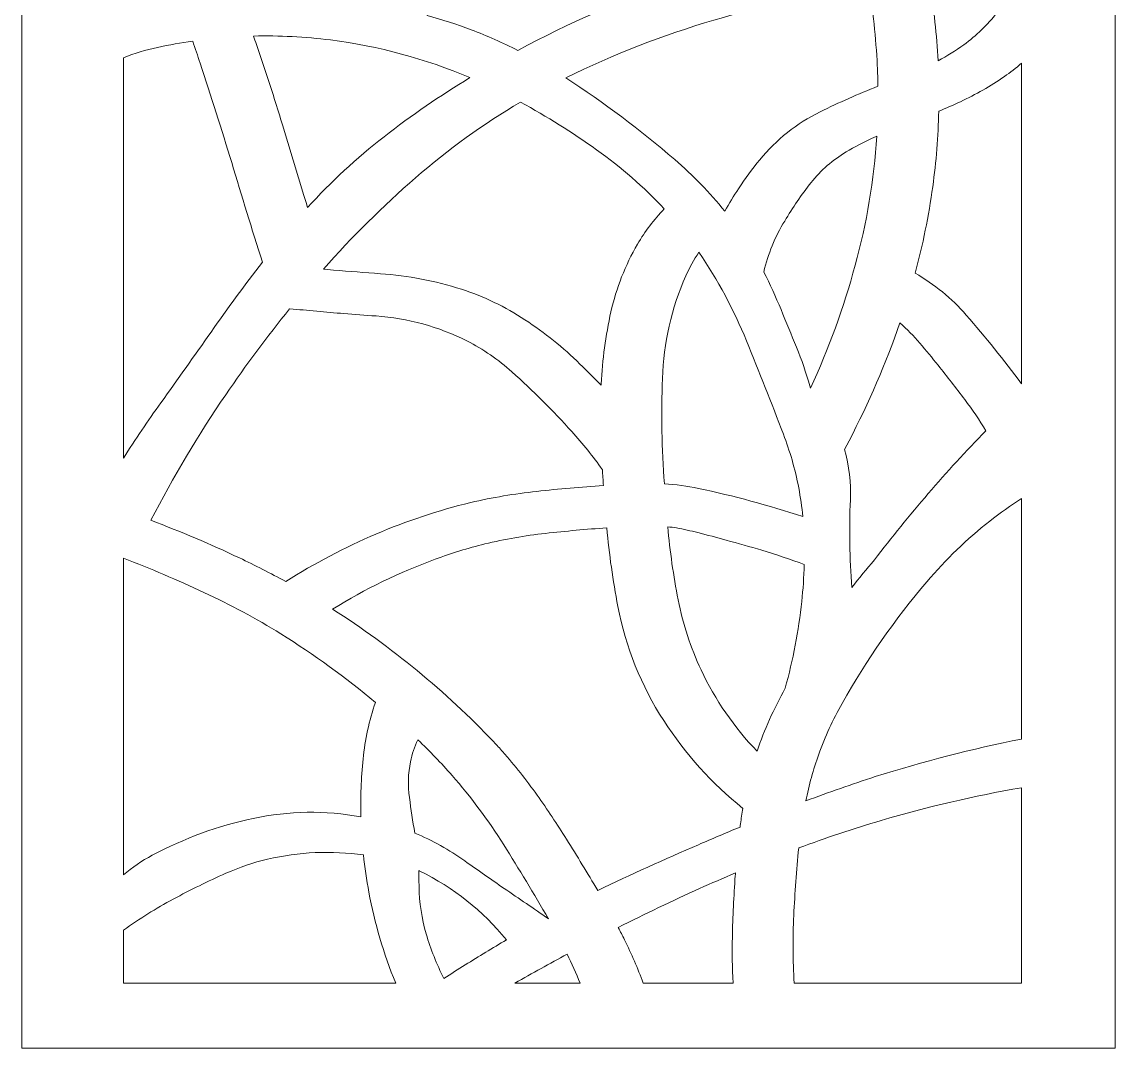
# Model space of a CAD drawing. Header units: centimetres. Extents: x -9.7 to 6, y -13.7 to 14.4.
# Drawn here: x -9.69 to -2.81, y -13.66 to -7.2 of the extents above; entities that cross this region are included whole.
import ezdxf

# ---------------------------------------------------------------- set-up
doc = ezdxf.new("R2010")
doc.units = ezdxf.units.CM
doc.header["$MEASUREMENT"] = 0

msp = doc.modelspace()

# ---------------------------------------------------------------- linework, layer by layer
at = {"lineweight": 9}
for points, knots in [([(-9.68649, -13.65587), (-9.68649, -13.65587), (-9.68649, 14.43222), (-9.68649, 14.43222), (-9.68649, 14.43222), (-9.68649, 14.43222), (-9.63606, 14.43222), (-9.63606, 14.43222), (-9.63606, 14.43222), (-9.63606, 14.43222), (-2.81006, 14.43222), (-2.81006, 14.43222), (-2.81006, 14.43222), (-2.81006, 14.43222), (-2.81006, -13.65584), (-2.81006, -13.65584), (-2.81006, -13.65584), (-2.81006, -13.65584), (-9.63606, -13.65584), (-9.63606, -13.65584), (-9.63606, -13.65584), (-9.63606, -13.65584), (-9.68649, -13.65584), (-9.68649, -13.65584)], [0, 0, 0, 0, 0.1428571, 0.1428571, 0.1428571, 0.1428571, 0.2857143, 0.2857143, 0.2857143, 0.2857143, 0.4285714, 0.4285714, 0.4285714, 0.4285714, 0.5714286, 0.5714286, 0.5714286, 0.5714286, 0.7142857, 0.7142857, 0.7142857, 0.7142857, 1, 1, 1, 1]), ([(-3.39849, -6.89349), (-3.44122, -6.98073), (-3.493, -7.0632), (-3.55292, -7.13947), (-3.55292, -7.13947), (-3.61302, -7.21594), (-3.68319, -7.28385), (-3.76176, -7.34131), (-3.76176, -7.34131), (-3.81354, -7.37845), (-3.86773, -7.41195), (-3.92409, -7.44182), (-3.92409, -7.44182), (-3.93258, -7.27911), (-3.94952, -7.11696), (-3.97492, -6.9559), (-3.97492, -6.9559), (-3.97492, -6.9559), (-3.9014, -6.60626), (-3.9014, -6.60626), (-3.9014, -6.60626), (-3.83151, -6.27371), (-3.79413, -5.93543), (-3.78966, -5.59566), (-3.78966, -5.59566), (-3.78514, -5.25667), (-3.79413, -4.91758), (-3.81664, -4.57935), (-3.81664, -4.57935), (-3.81939, -4.53768), (-3.82444, -4.49611), (-3.83186, -4.45498), (-3.83186, -4.45498), (-3.68072, -4.54004), (-3.53586, -4.63605), (-3.39849, -4.74191), (-3.39849, -4.74191), (-3.39849, -4.74191), (-3.39849, -6.89349), (-3.39849, -6.89349)], [0, 0, 0, 0, 0.0909091, 0.0909091, 0.0909091, 0.0909091, 0.1818182, 0.1818182, 0.1818182, 0.1818182, 0.2727273, 0.2727273, 0.2727273, 0.2727273, 0.3636364, 0.3636364, 0.3636364, 0.3636364, 0.4545455, 0.4545455, 0.4545455, 0.4545455, 0.5454545, 0.5454545, 0.5454545, 0.5454545, 0.6363636, 0.6363636, 0.6363636, 0.6363636, 0.7272727, 0.7272727, 0.7272727, 0.7272727, 0.8181818, 0.8181818, 0.8181818, 0.8181818, 1, 1, 1, 1]), ([(-6.82702, -6.16853), (-6.82702, -6.16853), (-6.79073, -6.11911), (-6.79073, -6.11911), (-6.79073, -6.11911), (-6.70776, -6.13701), (-6.62623, -6.16061), (-6.54669, -6.18984), (-6.54669, -6.18984), (-6.44279, -6.22826), (-6.34167, -6.27362), (-6.24393, -6.32554), (-6.24393, -6.32554), (-6.10636, -6.39932), (-5.97591, -6.48581), (-5.85452, -6.58398), (-5.85452, -6.58398), (-5.7573, -6.66272), (-5.66723, -6.75024), (-5.58551, -6.845), (-5.58551, -6.845), (-5.56311, -6.87139), (-5.54174, -6.89862), (-5.52125, -6.92644), (-5.52125, -6.92644), (-5.53612, -6.93121), (-5.55098, -6.93612), (-5.56583, -6.94092), (-5.56583, -6.94092), (-5.91137, -7.05742), (-6.24634, -7.20328), (-6.56726, -7.37668), (-6.56726, -7.37668), (-6.66228, -7.32823), (-6.7599, -7.28503), (-6.85956, -7.24719), (-6.85956, -7.24719), (-6.95051, -7.21308), (-7.04291, -7.18337), (-7.13663, -7.15804), (-7.13663, -7.15804), (-7.15913, -7.08596), (-7.16976, -7.01068), (-7.16841, -6.93526), (-7.16841, -6.93526), (-7.16635, -6.85574), (-7.15337, -6.77676), (-7.12991, -6.7008), (-7.12991, -6.7008), (-7.09934, -6.60011), (-7.05624, -6.5037), (-7.00162, -6.41386), (-7.00162, -6.41386), (-6.95028, -6.32748), (-6.8917, -6.24552), (-6.82702, -6.16853)], [0, 0, 0, 0, 0.0666667, 0.0666667, 0.0666667, 0.0666667, 0.1333333, 0.1333333, 0.1333333, 0.1333333, 0.2, 0.2, 0.2, 0.2, 0.2666667, 0.2666667, 0.2666667, 0.2666667, 0.3333333, 0.3333333, 0.3333333, 0.3333333, 0.4, 0.4, 0.4, 0.4, 0.4666667, 0.4666667, 0.4666667, 0.4666667, 0.5333333, 0.5333333, 0.5333333, 0.5333333, 0.6, 0.6, 0.6, 0.6, 0.6666667, 0.6666667, 0.6666667, 0.6666667, 0.7333333, 0.7333333, 0.7333333, 0.7333333, 0.8, 0.8, 0.8, 0.8, 0.8666667, 0.8666667, 0.8666667, 0.8666667, 1, 1, 1, 1]), ([(-5.26545, -8.38847), (-5.36047, -8.27126), (-5.46567, -8.16287), (-5.57966, -8.06434), (-5.57966, -8.06434), (-5.79635, -7.87727), (-6.02542, -7.70537), (-6.2657, -7.54985), (-6.2657, -7.54985), (-5.96608, -7.40214), (-5.65425, -7.2805), (-5.33373, -7.18634), (-5.33373, -7.18634), (-5.01363, -7.09245), (-4.68907, -7.01415), (-4.36138, -6.95172), (-4.36138, -6.95172), (-4.33285, -7.12409), (-4.31444, -7.29807), (-4.30612, -7.47257), (-4.30612, -7.47257), (-4.30402, -7.51596), (-4.30273, -7.55931), (-4.30217, -7.60273), (-4.30217, -7.60273), (-4.42551, -7.65122), (-4.54672, -7.70471), (-4.66573, -7.76337), (-4.66573, -7.76337), (-4.8123, -7.83542), (-4.94166, -7.93838), (-5.04494, -8.06492), (-5.04494, -8.06492), (-5.0926, -8.12324), (-5.13728, -8.18399), (-5.17873, -8.24702), (-5.17873, -8.24702), (-5.20919, -8.2932), (-5.23806, -8.34035), (-5.26545, -8.38847)], [0, 0, 0, 0, 0.0909091, 0.0909091, 0.0909091, 0.0909091, 0.1818182, 0.1818182, 0.1818182, 0.1818182, 0.2727273, 0.2727273, 0.2727273, 0.2727273, 0.3636364, 0.3636364, 0.3636364, 0.3636364, 0.4545455, 0.4545455, 0.4545455, 0.4545455, 0.5454545, 0.5454545, 0.5454545, 0.5454545, 0.6363636, 0.6363636, 0.6363636, 0.6363636, 0.7272727, 0.7272727, 0.7272727, 0.7272727, 0.8181818, 0.8181818, 0.8181818, 0.8181818, 1, 1, 1, 1]), ([(-7.88972, -8.36613), (-7.88972, -8.36613), (-7.89928, -8.33497), (-7.89928, -8.33497), (-7.89928, -8.33497), (-7.89928, -8.33497), (-7.91299, -8.28964), (-7.91299, -8.28964), (-7.91299, -8.28964), (-7.91299, -8.28964), (-7.94636, -8.17855), (-7.94636, -8.17855), (-7.94636, -8.17855), (-7.94636, -8.17855), (-7.98, -8.0674), (-7.98, -8.0674), (-7.98, -8.0674), (-7.98, -8.0674), (-8.01358, -7.95628), (-8.01358, -7.95628), (-8.01358, -7.95628), (-8.01358, -7.95628), (-8.04738, -7.84527), (-8.04738, -7.84527), (-8.04738, -7.84527), (-8.09898, -7.67571), (-8.15351, -7.50722), (-8.21125, -7.33975), (-8.21125, -7.33975), (-8.21747, -7.3222), (-8.22343, -7.30453), (-8.22919, -7.28678), (-8.22919, -7.28678), (-8.06741, -7.28286), (-7.90558, -7.29099), (-7.74505, -7.31086), (-7.74505, -7.31086), (-7.44321, -7.34981), (-7.14799, -7.42963), (-6.86782, -7.54829), (-6.86782, -7.54829), (-7.05515, -7.66146), (-7.23569, -7.78556), (-7.40853, -7.91999), (-7.40853, -7.91999), (-7.58155, -8.05441), (-7.74255, -8.20372), (-7.88972, -8.36613)], [0, 0, 0, 0, 0.0769231, 0.0769231, 0.0769231, 0.0769231, 0.1538462, 0.1538462, 0.1538462, 0.1538462, 0.2307692, 0.2307692, 0.2307692, 0.2307692, 0.3076923, 0.3076923, 0.3076923, 0.3076923, 0.3846154, 0.3846154, 0.3846154, 0.3846154, 0.4615385, 0.4615385, 0.4615385, 0.4615385, 0.5384615, 0.5384615, 0.5384615, 0.5384615, 0.6153846, 0.6153846, 0.6153846, 0.6153846, 0.6923077, 0.6923077, 0.6923077, 0.6923077, 0.7692308, 0.7692308, 0.7692308, 0.7692308, 0.8461538, 0.8461538, 0.8461538, 0.8461538, 1, 1, 1, 1]), ([(-9.04758, -9.94225), (-9.04758, -9.94225), (-9.04758, -7.42349), (-9.04758, -7.42349), (-9.04758, -7.42349), (-8.97808, -7.39543), (-8.90621, -7.37344), (-8.83287, -7.35768), (-8.83287, -7.35768), (-8.75957, -7.34194), (-8.68596, -7.32885), (-8.61176, -7.31831), (-8.61176, -7.31831), (-8.59645, -7.36472), (-8.58087, -7.4109), (-8.56505, -7.45709), (-8.56505, -7.45709), (-8.49625, -7.66492), (-8.43018, -7.87364), (-8.36684, -8.08327), (-8.36684, -8.08327), (-8.30371, -8.29242), (-8.2395, -8.50117), (-8.17399, -8.70953), (-8.17399, -8.70953), (-8.28464, -8.85397), (-8.39213, -9.00051), (-8.4966, -9.14941), (-8.4966, -9.14941), (-8.601, -9.29825), (-8.70621, -9.44668), (-8.81204, -9.59444), (-8.81204, -9.59444), (-8.89354, -9.70825), (-8.97217, -9.82429), (-9.04758, -9.94225)], [0, 0, 0, 0, 0.1, 0.1, 0.1, 0.1, 0.2, 0.2, 0.2, 0.2, 0.3, 0.3, 0.3, 0.3, 0.4, 0.4, 0.4, 0.4, 0.5, 0.5, 0.5, 0.5, 0.6, 0.6, 0.6, 0.6, 0.7, 0.7, 0.7, 0.7, 0.8, 0.8, 0.8, 0.8, 1, 1, 1, 1]), ([(-3.39849, -7.45742), (-3.39849, -7.45742), (-3.39849, -9.4742), (-3.39849, -9.4742), (-3.39849, -9.4742), (-3.50932, -9.32591), (-3.62547, -9.18193), (-3.74686, -9.04223), (-3.74686, -9.04223), (-3.83821, -8.93692), (-3.9468, -8.84801), (-4.06788, -8.77922), (-4.06788, -8.77922), (-4.01968, -8.60018), (-3.98266, -8.41821), (-3.95705, -8.23451), (-3.95705, -8.23451), (-3.93564, -8.07701), (-3.92313, -7.91835), (-3.91946, -7.75938), (-3.91946, -7.75938), (-3.8735, -7.74063), (-3.82799, -7.72065), (-3.78285, -7.69951), (-3.78285, -7.69951), (-3.68652, -7.65453), (-3.59411, -7.60164), (-3.50644, -7.54135), (-3.50644, -7.54135), (-3.4693, -7.51499), (-3.43329, -7.48697), (-3.39849, -7.45742)], [0, 0, 0, 0, 0.1111111, 0.1111111, 0.1111111, 0.1111111, 0.2222222, 0.2222222, 0.2222222, 0.2222222, 0.3333333, 0.3333333, 0.3333333, 0.3333333, 0.4444444, 0.4444444, 0.4444444, 0.4444444, 0.5555556, 0.5555556, 0.5555556, 0.5555556, 0.6666667, 0.6666667, 0.6666667, 0.6666667, 0.7777778, 0.7777778, 0.7777778, 0.7777778, 1, 1, 1, 1]), ([(-7.72554, -8.75887), (-7.72554, -8.75887), (-7.78276, -8.75362), (-7.78276, -8.75362), (-7.78276, -8.75362), (-7.78276, -8.75362), (-7.78998, -8.75286), (-7.78998, -8.75286), (-7.78998, -8.75286), (-7.60924, -8.54976), (-7.41586, -8.358), (-7.21104, -8.17915), (-7.21104, -8.17915), (-7.00591, -7.99987), (-6.78446, -7.84041), (-6.54959, -7.70253), (-6.54959, -7.70253), (-6.38452, -7.79311), (-6.22475, -7.89327), (-6.07128, -8.00255), (-6.07128, -8.00255), (-5.91743, -8.11184), (-5.77514, -8.23632), (-5.64615, -8.37416), (-5.64615, -8.37416), (-5.67795, -8.40791), (-5.70818, -8.44321), (-5.73659, -8.47999), (-5.73659, -8.47999), (-5.76503, -8.51676), (-5.79098, -8.55551), (-5.81399, -8.59575), (-5.81399, -8.59575), (-5.89124, -8.72857), (-5.94764, -8.87238), (-5.98129, -9.02227), (-5.98129, -9.02227), (-6.01467, -9.17148), (-6.03536, -9.3234), (-6.04291, -9.4761), (-6.04291, -9.4761), (-6.04291, -9.4761), (-6.04319, -9.47991), (-6.04319, -9.47991), (-6.04319, -9.47991), (-6.04319, -9.47991), (-6.04324, -9.48337), (-6.04324, -9.48337), (-6.04324, -9.48337), (-6.08687, -9.43829), (-6.13133, -9.39396), (-6.17646, -9.3504), (-6.17646, -9.3504), (-6.28237, -9.24657), (-6.398, -9.15336), (-6.52189, -9.0719), (-6.52189, -9.0719), (-6.64591, -8.9901), (-6.78047, -8.92558), (-6.92193, -8.88002), (-6.92193, -8.88002), (-7.08689, -8.827), (-7.25783, -8.79412), (-7.43087, -8.78218), (-7.43087, -8.78218), (-7.52913, -8.77548), (-7.62738, -8.76764), (-7.72554, -8.75887)], [0, 0, 0, 0, 0.0555556, 0.0555556, 0.0555556, 0.0555556, 0.1111111, 0.1111111, 0.1111111, 0.1111111, 0.1666667, 0.1666667, 0.1666667, 0.1666667, 0.2222222, 0.2222222, 0.2222222, 0.2222222, 0.2777778, 0.2777778, 0.2777778, 0.2777778, 0.3333333, 0.3333333, 0.3333333, 0.3333333, 0.3888889, 0.3888889, 0.3888889, 0.3888889, 0.4444444, 0.4444444, 0.4444444, 0.4444444, 0.5, 0.5, 0.5, 0.5, 0.5555556, 0.5555556, 0.5555556, 0.5555556, 0.6111111, 0.6111111, 0.6111111, 0.6111111, 0.6666667, 0.6666667, 0.6666667, 0.6666667, 0.7222222, 0.7222222, 0.7222222, 0.7222222, 0.7777778, 0.7777778, 0.7777778, 0.7777778, 0.8333333, 0.8333333, 0.8333333, 0.8333333, 0.8888889, 0.8888889, 0.8888889, 0.8888889, 1, 1, 1, 1]), ([(-4.7266, -9.50332), (-4.7266, -9.50332), (-4.7308, -9.48842), (-4.7308, -9.48842), (-4.7308, -9.48842), (-4.75389, -9.40596), (-4.78164, -9.32481), (-4.81412, -9.24545), (-4.81412, -9.24545), (-4.84642, -9.1662), (-4.87878, -9.08706), (-4.91148, -9.00783), (-4.91148, -9.00783), (-4.9445, -8.92762), (-4.98083, -8.84879), (-5.02006, -8.7715), (-5.02006, -8.7715), (-4.99389, -8.65813), (-4.94932, -8.54976), (-4.88831, -8.45053), (-4.88831, -8.45053), (-4.83819, -8.36664), (-4.78286, -8.28593), (-4.7225, -8.20891), (-4.7225, -8.20891), (-4.66155, -8.13151), (-4.58682, -8.06598), (-4.50187, -8.01596), (-4.50187, -8.01596), (-4.4492, -7.98419), (-4.39473, -7.95548), (-4.3388, -7.92997), (-4.3388, -7.92997), (-4.32914, -7.92561), (-4.3193, -7.92117), (-4.30967, -7.91685), (-4.30967, -7.91685), (-4.32705, -8.19153), (-4.37237, -8.46382), (-4.44502, -8.72924), (-4.44502, -8.72924), (-4.51752, -8.99458), (-4.61175, -9.25348), (-4.7266, -9.50332)], [0, 0, 0, 0, 0.0833333, 0.0833333, 0.0833333, 0.0833333, 0.1666667, 0.1666667, 0.1666667, 0.1666667, 0.25, 0.25, 0.25, 0.25, 0.3333333, 0.3333333, 0.3333333, 0.3333333, 0.4166667, 0.4166667, 0.4166667, 0.4166667, 0.5, 0.5, 0.5, 0.5, 0.5833333, 0.5833333, 0.5833333, 0.5833333, 0.6666667, 0.6666667, 0.6666667, 0.6666667, 0.75, 0.75, 0.75, 0.75, 0.8333333, 0.8333333, 0.8333333, 0.8333333, 1, 1, 1, 1]), ([(-4.77457, -10.31043), (-4.99012, -10.23966), (-5.20925, -10.18049), (-5.43099, -10.1329), (-5.43099, -10.1329), (-5.50162, -10.11788), (-5.57327, -10.10838), (-5.64542, -10.1046), (-5.64542, -10.1046), (-5.66102, -9.88402), (-5.66522, -9.66268), (-5.65787, -9.44168), (-5.65787, -9.44168), (-5.65047, -9.21888), (-5.60021, -8.99935), (-5.51014, -8.79539), (-5.51014, -8.79539), (-5.48725, -8.74374), (-5.45977, -8.69418), (-5.42789, -8.64732), (-5.42789, -8.64732), (-5.30908, -8.82209), (-5.20879, -9.0088), (-5.12895, -9.20445), (-5.12895, -9.20445), (-5.04921, -9.39953), (-4.97179, -9.59554), (-4.89682, -9.79253), (-4.89682, -9.79253), (-4.87665, -9.84551), (-4.85856, -9.89915), (-4.84247, -9.95348), (-4.84247, -9.95348), (-4.80897, -10.07014), (-4.78625, -10.18955), (-4.77463, -10.31043)], [0, 0, 0, 0, 0.1, 0.1, 0.1, 0.1, 0.2, 0.2, 0.2, 0.2, 0.3, 0.3, 0.3, 0.3, 0.4, 0.4, 0.4, 0.4, 0.5, 0.5, 0.5, 0.5, 0.6, 0.6, 0.6, 0.6, 0.7, 0.7, 0.7, 0.7, 0.8, 0.8, 0.8, 0.8, 1, 1, 1, 1]), ([(-8.00237, -9.00305), (-7.94566, -9.00788), (-7.88895, -9.01308), (-7.83207, -9.01826), (-7.83207, -9.01826), (-7.77524, -9.02347), (-7.71842, -9.02839), (-7.6616, -9.0329), (-7.6616, -9.0329), (-7.59407, -9.03814), (-7.52644, -9.04322), (-7.45891, -9.0481), (-7.45891, -9.0481), (-7.25973, -9.06269), (-7.06539, -9.11588), (-6.88677, -9.20506), (-6.88677, -9.20506), (-6.78469, -9.2574), (-6.68975, -9.32293), (-6.60453, -9.39965), (-6.60453, -9.39965), (-6.47228, -9.51856), (-6.34634, -9.64416), (-6.22699, -9.77594), (-6.22699, -9.77594), (-6.1583, -9.85197), (-6.09418, -9.93214), (-6.03503, -10.01584), (-6.03503, -10.01584), (-6.03313, -10.04873), (-6.03092, -10.08173), (-6.02859, -10.11473), (-6.02859, -10.11473), (-6.1687, -10.12444), (-6.30851, -10.137), (-6.44808, -10.15204), (-6.44808, -10.15204), (-6.58789, -10.16717), (-6.72652, -10.19052), (-6.86349, -10.2221), (-6.86349, -10.2221), (-7.06738, -10.27173), (-7.26677, -10.33812), (-7.45969, -10.42096), (-7.45969, -10.42096), (-7.65634, -10.50519), (-7.84582, -10.60493), (-8.02662, -10.7192), (-8.02662, -10.7192), (-8.12237, -10.66695), (-8.21951, -10.61744), (-8.31812, -10.57083), (-8.31812, -10.57083), (-8.50069, -10.48441), (-8.68659, -10.40524), (-8.87547, -10.33376), (-8.87547, -10.33376), (-8.73432, -10.06097), (-8.57692, -9.79702), (-8.40403, -9.5435), (-8.40403, -9.5435), (-8.27743, -9.35793), (-8.14347, -9.17773), (-8.00237, -9.00305)], [0, 0, 0, 0, 0.0588235, 0.0588235, 0.0588235, 0.0588235, 0.1176471, 0.1176471, 0.1176471, 0.1176471, 0.1764706, 0.1764706, 0.1764706, 0.1764706, 0.2352941, 0.2352941, 0.2352941, 0.2352941, 0.2941176, 0.2941176, 0.2941176, 0.2941176, 0.3529412, 0.3529412, 0.3529412, 0.3529412, 0.4117647, 0.4117647, 0.4117647, 0.4117647, 0.4705882, 0.4705882, 0.4705882, 0.4705882, 0.5294118, 0.5294118, 0.5294118, 0.5294118, 0.5882353, 0.5882353, 0.5882353, 0.5882353, 0.6470588, 0.6470588, 0.6470588, 0.6470588, 0.7058824, 0.7058824, 0.7058824, 0.7058824, 0.7647059, 0.7647059, 0.7647059, 0.7647059, 0.8235294, 0.8235294, 0.8235294, 0.8235294, 0.8823529, 0.8823529, 0.8823529, 0.8823529, 1, 1, 1, 1]), ([(-4.51133, -9.88741), (-4.51133, -9.88741), (-4.48368, -9.83396), (-4.48368, -9.83396), (-4.48368, -9.83396), (-4.35934, -9.59455), (-4.25244, -9.34656), (-4.16369, -9.09179), (-4.16369, -9.09179), (-4.11896, -9.13162), (-4.07695, -9.17451), (-4.03794, -9.21999), (-4.03794, -9.21999), (-3.99909, -9.26541), (-3.96103, -9.31142), (-3.92375, -9.35845), (-3.92375, -9.35845), (-3.86628, -9.42924), (-3.81026, -9.50117), (-3.75554, -9.5742), (-3.75554, -9.5742), (-3.7084, -9.63745), (-3.664, -9.70276), (-3.62263, -9.76994), (-3.62263, -9.76994), (-3.87268, -10.02683), (-4.10705, -10.29848), (-4.32448, -10.58352), (-4.32448, -10.58352), (-4.37322, -10.64034), (-4.42064, -10.69821), (-4.46643, -10.75738), (-4.46643, -10.75738), (-4.4801, -10.57387), (-4.48312, -10.3896), (-4.47537, -10.20565), (-4.47537, -10.20565), (-4.47104, -10.09833), (-4.48303, -9.99103), (-4.51133, -9.88741)], [0, 0, 0, 0, 0.0909091, 0.0909091, 0.0909091, 0.0909091, 0.1818182, 0.1818182, 0.1818182, 0.1818182, 0.2727273, 0.2727273, 0.2727273, 0.2727273, 0.3636364, 0.3636364, 0.3636364, 0.3636364, 0.4545455, 0.4545455, 0.4545455, 0.4545455, 0.5454545, 0.5454545, 0.5454545, 0.5454545, 0.6363636, 0.6363636, 0.6363636, 0.6363636, 0.7272727, 0.7272727, 0.7272727, 0.7272727, 0.8181818, 0.8181818, 0.8181818, 0.8181818, 1, 1, 1, 1]), ([(-3.39849, -10.19632), (-3.39849, -10.19632), (-3.39849, -11.7104), (-3.39849, -11.7104), (-3.39849, -11.7104), (-3.70943, -11.77265), (-4.0166, -11.85167), (-4.31875, -11.94738), (-4.31875, -11.94738), (-4.46583, -11.99483), (-4.61162, -12.04563), (-4.75605, -12.10017), (-4.75605, -12.10017), (-4.73585, -12.00064), (-4.70861, -11.90254), (-4.6747, -11.80679), (-4.6747, -11.80679), (-4.63462, -11.69605), (-4.58531, -11.58872), (-4.52743, -11.48609), (-4.52743, -11.48609), (-4.37456, -11.21437), (-4.19592, -10.95798), (-3.9941, -10.72039), (-3.9941, -10.72039), (-3.87522, -10.58036), (-3.74265, -10.45256), (-3.59847, -10.33873), (-3.59847, -10.33873), (-3.53426, -10.28812), (-3.46738, -10.24057), (-3.39849, -10.19632)], [0, 0, 0, 0, 0.1111111, 0.1111111, 0.1111111, 0.1111111, 0.2222222, 0.2222222, 0.2222222, 0.2222222, 0.3333333, 0.3333333, 0.3333333, 0.3333333, 0.4444444, 0.4444444, 0.4444444, 0.4444444, 0.5555556, 0.5555556, 0.5555556, 0.5555556, 0.6666667, 0.6666667, 0.6666667, 0.6666667, 0.7777778, 0.7777778, 0.7777778, 0.7777778, 1, 1, 1, 1]), ([(-5.16919, -12.26445), (-5.2569, -12.30106), (-5.34417, -12.33812), (-5.43145, -12.37562), (-5.43145, -12.37562), (-5.64437, -12.46733), (-5.85552, -12.56334), (-6.06462, -12.66341), (-6.06462, -12.66341), (-6.12862, -12.55507), (-6.19414, -12.44754), (-6.26112, -12.34083), (-6.26112, -12.34083), (-6.31994, -12.24663), (-6.38148, -12.15427), (-6.44583, -12.06372), (-6.44583, -12.06372), (-6.51334, -11.96873), (-6.5856, -11.87711), (-6.66265, -11.78966), (-6.66265, -11.78966), (-6.68076, -11.76909), (-6.69942, -11.74881), (-6.71838, -11.72892), (-6.71838, -11.72892), (-7.02113, -11.4103), (-7.36127, -11.12965), (-7.73183, -10.89335), (-7.73183, -10.89335), (-7.52805, -10.76674), (-7.3119, -10.66153), (-7.08664, -10.57926), (-7.08664, -10.57926), (-6.98473, -10.54121), (-6.88064, -10.50921), (-6.77502, -10.48301), (-6.77502, -10.48301), (-6.64936, -10.45265), (-6.52203, -10.43039), (-6.39351, -10.4162), (-6.39351, -10.4162), (-6.26506, -10.40205), (-6.13648, -10.39046), (-6.00766, -10.38141), (-6.00766, -10.38141), (-5.99257, -10.54733), (-5.96918, -10.71237), (-5.93764, -10.87586), (-5.93764, -10.87586), (-5.88839, -11.13177), (-5.79044, -11.37578), (-5.64919, -11.59494), (-5.64919, -11.59494), (-5.51399, -11.80438), (-5.34593, -11.99071), (-5.15153, -12.14677), (-5.15153, -12.14677), (-5.15706, -12.17917), (-5.16212, -12.21171), (-5.16656, -12.24444), (-5.16656, -12.24444), (-5.16745, -12.25108), (-5.1684, -12.25785), (-5.16923, -12.26445)], [0, 0, 0, 0, 0.0588235, 0.0588235, 0.0588235, 0.0588235, 0.1176471, 0.1176471, 0.1176471, 0.1176471, 0.1764706, 0.1764706, 0.1764706, 0.1764706, 0.2352941, 0.2352941, 0.2352941, 0.2352941, 0.2941176, 0.2941176, 0.2941176, 0.2941176, 0.3529412, 0.3529412, 0.3529412, 0.3529412, 0.4117647, 0.4117647, 0.4117647, 0.4117647, 0.4705882, 0.4705882, 0.4705882, 0.4705882, 0.5294118, 0.5294118, 0.5294118, 0.5294118, 0.5882353, 0.5882353, 0.5882353, 0.5882353, 0.6470588, 0.6470588, 0.6470588, 0.6470588, 0.7058824, 0.7058824, 0.7058824, 0.7058824, 0.7647059, 0.7647059, 0.7647059, 0.7647059, 0.8235294, 0.8235294, 0.8235294, 0.8235294, 0.8823529, 0.8823529, 0.8823529, 0.8823529, 1, 1, 1, 1]), ([(-4.88534, -11.39086), (-4.92061, -11.45545), (-4.95353, -11.52142), (-4.98413, -11.58839), (-4.98413, -11.58839), (-5.01338, -11.65322), (-5.03942, -11.71942), (-5.06232, -11.78679), (-5.06232, -11.78679), (-5.20626, -11.6364), (-5.32523, -11.46399), (-5.41482, -11.27608), (-5.41482, -11.27608), (-5.48055, -11.13528), (-5.52891, -10.9869), (-5.55872, -10.83444), (-5.55872, -10.83444), (-5.5885, -10.68239), (-5.61037, -10.52893), (-5.62433, -10.37459), (-5.62433, -10.37459), (-5.60545, -10.37667), (-5.58683, -10.37926), (-5.56826, -10.38246), (-5.56826, -10.38246), (-5.52323, -10.39032), (-5.47852, -10.39991), (-5.4343, -10.41138), (-5.4343, -10.41138), (-5.37486, -10.4266), (-5.31563, -10.44254), (-5.25643, -10.459), (-5.25643, -10.459), (-5.18153, -10.47913), (-5.10685, -10.50025), (-5.0324, -10.52219), (-5.0324, -10.52219), (-4.94224, -10.54912), (-4.85326, -10.57947), (-4.76521, -10.61297), (-4.76521, -10.61297), (-4.76775, -10.69038), (-4.77312, -10.76789), (-4.78144, -10.84503), (-4.78144, -10.84503), (-4.80104, -11.02942), (-4.83584, -11.21209), (-4.88534, -11.39086)], [0, 0, 0, 0, 0.0769231, 0.0769231, 0.0769231, 0.0769231, 0.1538462, 0.1538462, 0.1538462, 0.1538462, 0.2307692, 0.2307692, 0.2307692, 0.2307692, 0.3076923, 0.3076923, 0.3076923, 0.3076923, 0.3846154, 0.3846154, 0.3846154, 0.3846154, 0.4615385, 0.4615385, 0.4615385, 0.4615385, 0.5384615, 0.5384615, 0.5384615, 0.5384615, 0.6153846, 0.6153846, 0.6153846, 0.6153846, 0.6923077, 0.6923077, 0.6923077, 0.6923077, 0.7692308, 0.7692308, 0.7692308, 0.7692308, 0.8461538, 0.8461538, 0.8461538, 0.8461538, 1, 1, 1, 1]), ([(-9.04758, -12.56612), (-9.04758, -12.56612), (-9.04758, -10.57226), (-9.04758, -10.57226), (-9.04758, -10.57226), (-8.8765, -10.6381), (-8.70775, -10.70984), (-8.54161, -10.78746), (-8.54161, -10.78746), (-8.37535, -10.86512), (-8.2137, -10.95205), (-8.0574, -11.0481), (-8.0574, -11.0481), (-7.84986, -11.17894), (-7.65108, -11.32325), (-7.46245, -11.48), (-7.46245, -11.48), (-7.50192, -11.59542), (-7.52798, -11.71491), (-7.54001, -11.83616), (-7.54001, -11.83616), (-7.55227, -11.95726), (-7.55684, -12.07893), (-7.55391, -12.20049), (-7.55391, -12.20049), (-7.77798, -12.1591), (-8.0079, -12.16222), (-8.2307, -12.20964), (-8.2307, -12.20964), (-8.45246, -12.2569), (-8.66644, -12.33509), (-8.86638, -12.44224), (-8.86638, -12.44224), (-8.93111, -12.47682), (-8.99191, -12.51838), (-9.04758, -12.56612)], [0, 0, 0, 0, 0.1, 0.1, 0.1, 0.1, 0.2, 0.2, 0.2, 0.2, 0.3, 0.3, 0.3, 0.3, 0.4, 0.4, 0.4, 0.4, 0.5, 0.5, 0.5, 0.5, 0.6, 0.6, 0.6, 0.6, 0.7, 0.7, 0.7, 0.7, 0.8, 0.8, 0.8, 0.8, 1, 1, 1, 1]), ([(-6.37483, -12.84173), (-6.4206, -12.80939), (-6.46686, -12.77753), (-6.51341, -12.74591), (-6.51341, -12.74591), (-6.56012, -12.71437), (-6.60668, -12.68254), (-6.65321, -12.65079), (-6.65321, -12.65079), (-6.73577, -12.59346), (-6.81808, -12.53575), (-6.90013, -12.47782), (-6.90013, -12.47782), (-6.99859, -12.40816), (-7.10413, -12.34928), (-7.21519, -12.30204), (-7.21519, -12.30204), (-7.22754, -12.22776), (-7.23875, -12.15338), (-7.24906, -12.079), (-7.24906, -12.079), (-7.25938, -12.00389), (-7.25716, -11.92768), (-7.24217, -11.85335), (-7.24217, -11.85335), (-7.23223, -11.80579), (-7.21682, -11.75959), (-7.19598, -11.71565), (-7.19598, -11.71565), (-7.12103, -11.78706), (-7.04915, -11.86157), (-6.98062, -11.93913), (-6.98062, -11.93913), (-6.86115, -12.07597), (-6.75252, -12.22193), (-6.6557, -12.37571), (-6.6557, -12.37571), (-6.55897, -12.52916), (-6.46536, -12.68457), (-6.37483, -12.84173)], [0, 0, 0, 0, 0.0909091, 0.0909091, 0.0909091, 0.0909091, 0.1818182, 0.1818182, 0.1818182, 0.1818182, 0.2727273, 0.2727273, 0.2727273, 0.2727273, 0.3636364, 0.3636364, 0.3636364, 0.3636364, 0.4545455, 0.4545455, 0.4545455, 0.4545455, 0.5454545, 0.5454545, 0.5454545, 0.5454545, 0.6363636, 0.6363636, 0.6363636, 0.6363636, 0.7272727, 0.7272727, 0.7272727, 0.7272727, 0.8181818, 0.8181818, 0.8181818, 0.8181818, 1, 1, 1, 1]), ([(-4.82905, -13.24622), (-4.83731, -13.10442), (-4.83805, -12.96233), (-4.83136, -12.82044), (-4.83136, -12.82044), (-4.82474, -12.67868), (-4.81441, -12.53708), (-4.80037, -12.39582), (-4.80037, -12.39582), (-4.62928, -12.33259), (-4.4563, -12.27488), (-4.28165, -12.22294), (-4.28165, -12.22294), (-3.99158, -12.13675), (-3.69674, -12.0682), (-3.39849, -12.01728), (-3.39849, -12.01728), (-3.39849, -12.01728), (-3.39849, -13.24622), (-3.39849, -13.24622), (-3.39849, -13.24622), (-3.39849, -13.24622), (-4.82905, -13.24622), (-4.82905, -13.24622)], [0, 0, 0, 0, 0.1428571, 0.1428571, 0.1428571, 0.1428571, 0.2857143, 0.2857143, 0.2857143, 0.2857143, 0.4285714, 0.4285714, 0.4285714, 0.4285714, 0.5714286, 0.5714286, 0.5714286, 0.5714286, 0.7142857, 0.7142857, 0.7142857, 0.7142857, 1, 1, 1, 1]), ([(-7.33522, -13.24622), (-7.33522, -13.24622), (-9.04758, -13.24622), (-9.04758, -13.24622), (-9.04758, -13.24622), (-9.04758, -13.24622), (-9.04758, -12.91315), (-9.04758, -12.91315), (-9.04758, -12.91315), (-8.94728, -12.84173), (-8.84265, -12.7765), (-8.73422, -12.71806), (-8.73422, -12.71806), (-8.62593, -12.65963), (-8.51526, -12.60524), (-8.40274, -12.55538), (-8.40274, -12.55538), (-8.31838, -12.51786), (-8.2307, -12.48815), (-8.14085, -12.46672), (-8.14085, -12.46672), (-7.94344, -12.42079), (-7.7389, -12.41169), (-7.53806, -12.44013), (-7.53806, -12.44013), (-7.52953, -12.51838), (-7.51817, -12.59624), (-7.50394, -12.67355), (-7.50394, -12.67355), (-7.46774, -12.86982), (-7.41124, -13.06174), (-7.33522, -13.24622)], [0, 0, 0, 0, 0.1111111, 0.1111111, 0.1111111, 0.1111111, 0.2222222, 0.2222222, 0.2222222, 0.2222222, 0.3333333, 0.3333333, 0.3333333, 0.3333333, 0.4444444, 0.4444444, 0.4444444, 0.4444444, 0.5555556, 0.5555556, 0.5555556, 0.5555556, 0.6666667, 0.6666667, 0.6666667, 0.6666667, 0.7777778, 0.7777778, 0.7777778, 0.7777778, 1, 1, 1, 1]), ([(-7.03216, -13.21734), (-7.07769, -13.12761), (-7.11478, -13.03369), (-7.14299, -12.93716), (-7.14299, -12.93716), (-7.17141, -12.84027), (-7.18665, -12.74015), (-7.18824, -12.63918), (-7.18824, -12.63918), (-7.1887, -12.60562), (-7.18952, -12.57205), (-7.19048, -12.53854), (-7.19048, -12.53854), (-7.18799, -12.5396), (-7.18556, -12.54069), (-7.18315, -12.54191), (-7.18315, -12.54191), (-6.97199, -12.64395), (-6.78605, -12.79186), (-6.6392, -12.97448), (-6.6392, -12.97448), (-6.72582, -13.02587), (-6.81198, -13.07841), (-6.89742, -13.1319), (-6.89742, -13.1319), (-6.94249, -13.16006), (-6.98745, -13.18864), (-7.03216, -13.21734)], [0, 0, 0, 0, 0.125, 0.125, 0.125, 0.125, 0.25, 0.25, 0.25, 0.25, 0.375, 0.375, 0.375, 0.375, 0.5, 0.5, 0.5, 0.5, 0.625, 0.625, 0.625, 0.625, 0.75, 0.75, 0.75, 0.75, 1, 1, 1, 1]), ([(-5.21266, -13.24622), (-5.21266, -13.24622), (-5.77877, -13.24622), (-5.77877, -13.24622), (-5.77877, -13.24622), (-5.81278, -13.15326), (-5.85206, -13.06218), (-5.89617, -12.97351), (-5.89617, -12.97351), (-5.90898, -12.94779), (-5.92202, -12.92207), (-5.93531, -12.89646), (-5.93531, -12.89646), (-5.76682, -12.81102), (-5.59653, -12.72957), (-5.42419, -12.6518), (-5.42419, -12.6518), (-5.34934, -12.6181), (-5.27398, -12.58529), (-5.19821, -12.55336), (-5.19821, -12.55336), (-5.1987, -12.55931), (-5.19911, -12.56537), (-5.19943, -12.57133), (-5.19943, -12.57133), (-5.20887, -12.69992), (-5.21503, -12.82864), (-5.21765, -12.9575), (-5.21765, -12.9575), (-5.2195, -13.05372), (-5.21794, -13.15), (-5.21266, -13.24622)], [0, 0, 0, 0, 0.1111111, 0.1111111, 0.1111111, 0.1111111, 0.2222222, 0.2222222, 0.2222222, 0.2222222, 0.3333333, 0.3333333, 0.3333333, 0.3333333, 0.4444444, 0.4444444, 0.4444444, 0.4444444, 0.5555556, 0.5555556, 0.5555556, 0.5555556, 0.6666667, 0.6666667, 0.6666667, 0.6666667, 0.7777778, 0.7777778, 0.7777778, 0.7777778, 1, 1, 1, 1]), ([(-6.58484, -13.24622), (-6.476, -13.18455), (-6.36659, -13.12406), (-6.25659, -13.06464), (-6.25659, -13.06464), (-6.2274, -13.12417), (-6.2004, -13.1848), (-6.17541, -13.24622), (-6.17541, -13.24622), (-6.17541, -13.24622), (-6.58484, -13.24622), (-6.58484, -13.24622)], [0, 0, 0, 0, 0.25, 0.25, 0.25, 0.25, 0.5, 0.5, 0.5, 0.5, 1, 1, 1, 1])]:
    msp.add_open_spline(points, degree=3, knots=knots, dxfattribs=at)
msp.add_open_spline([(-6.3825, -12.82831), (-6.3825, -12.82831), (-6.38877, -12.83171), (-6.38877, -12.83171)], degree=3, dxfattribs=at)

doc.saveas('drawing.dxf')
